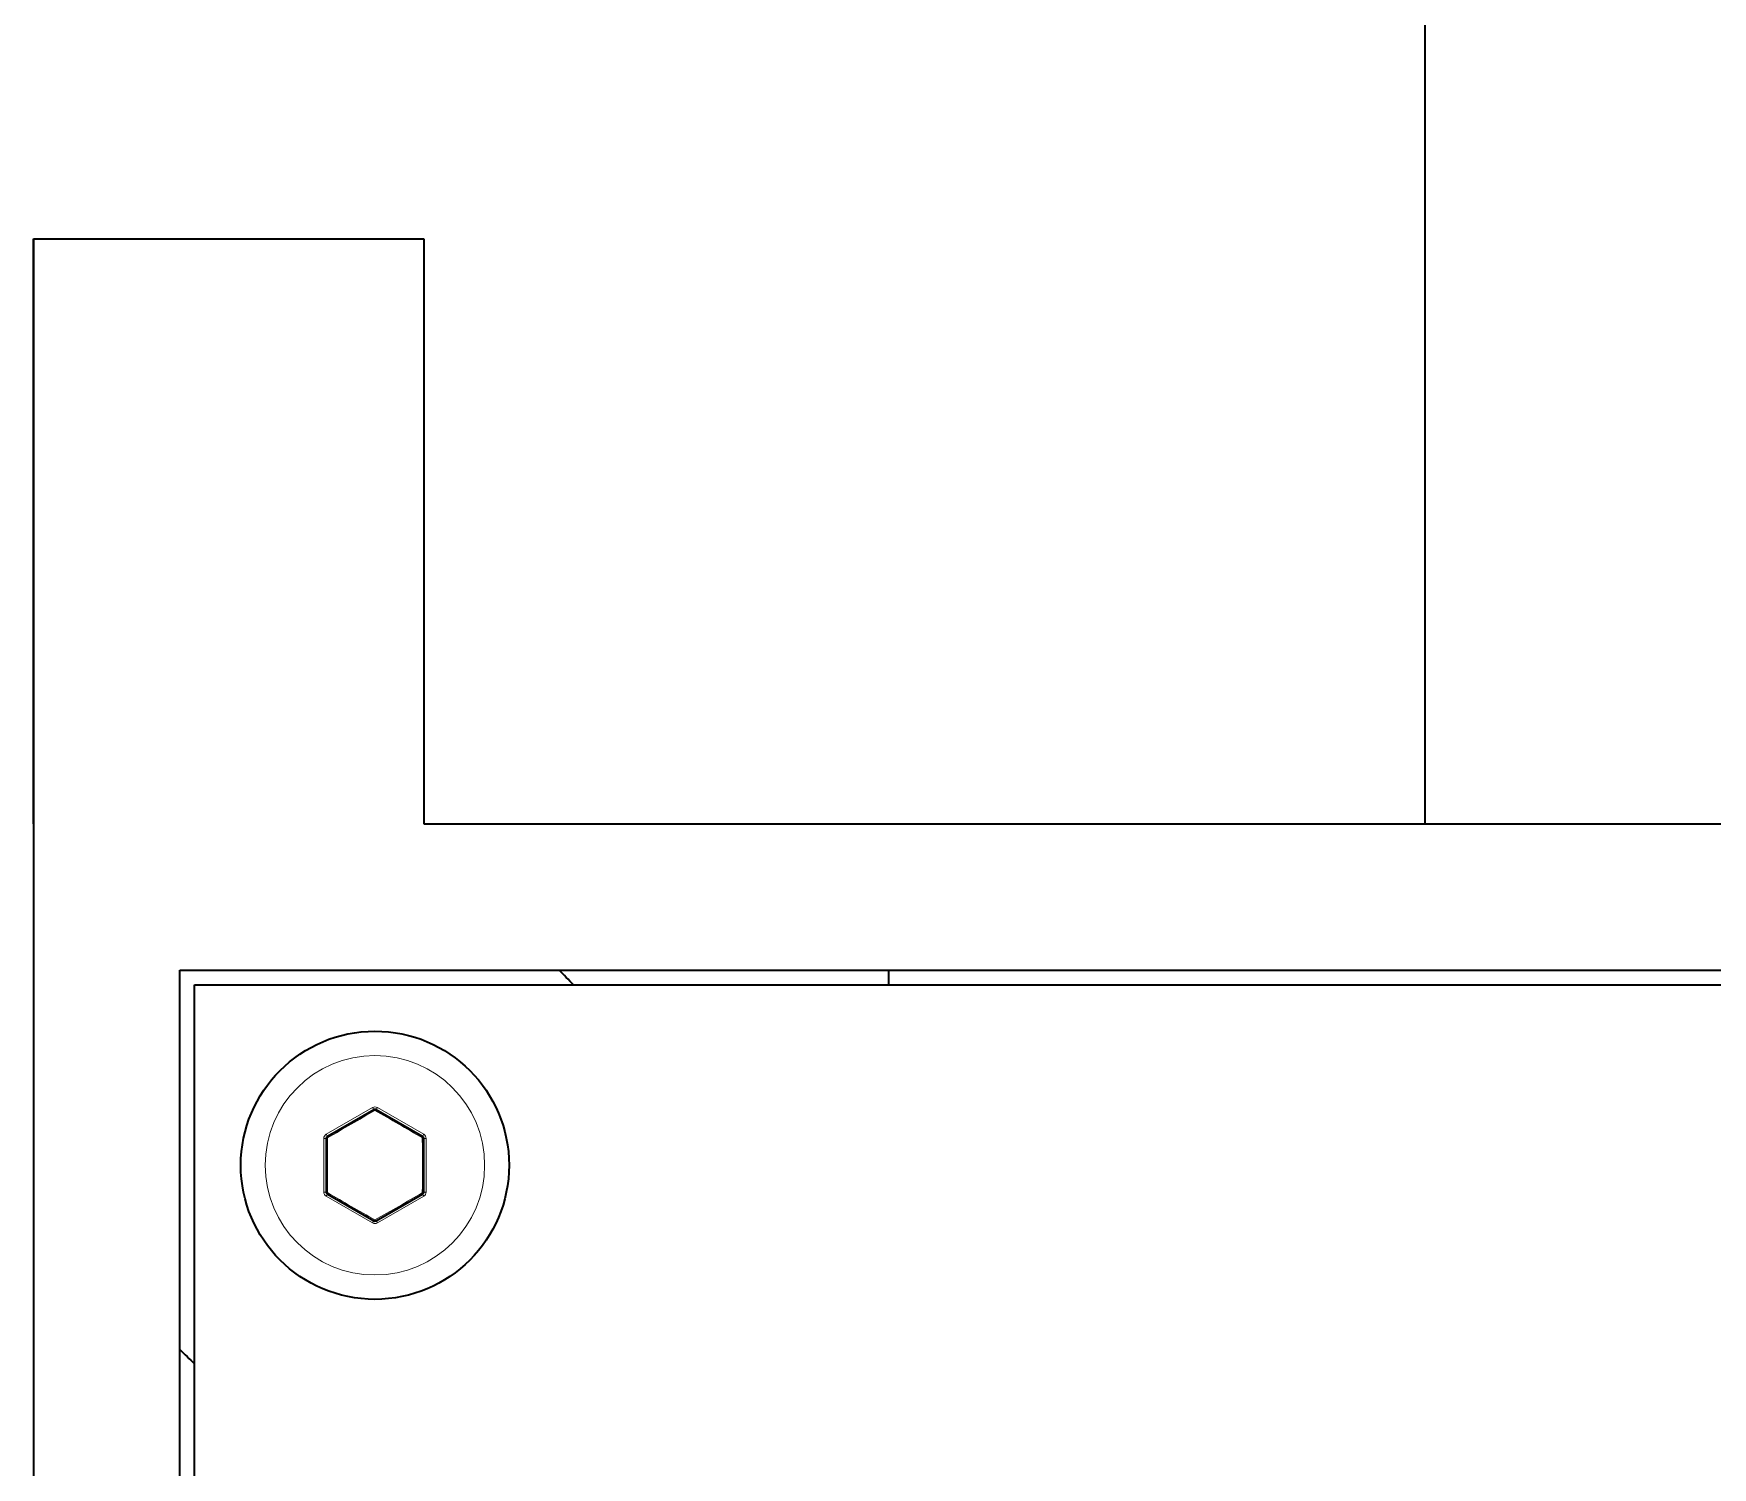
# Model space of a CAD drawing. Extents: x 157 to 1229, y 75 to 1118.
# Drawn here: x 677.79 to 712.21, y 375.6 to 405.01 of the extents above; entities that cross this region are included whole.
import ezdxf

# ---------------------------------------------------------------- set-up
doc = ezdxf.new("R2010")
doc.units = 0

msp = doc.modelspace()

# ---------------------------------------------------------------- linework, layer by layer
at = {"color": 7, "lineweight": 35}
for p, q in [((706.319, 495.089), (706.319, 388.797)), ((677.787, 388.797), (677.787, 326.997)), ((677.787, 388.797), (677.787, 296.997)), ((685.787, 388.797), (746.642, 388.797)), ((680.787, 385.797), (743.642, 385.797)), ((680.787, 326.997), (680.787, 385.797)), ((681.087, 385.497), (743.342, 385.497)), ((681.087, 327.297), (681.087, 385.497))]:
    msp.add_line(p, q, dxfattribs=at)
at = {"color": 7, "lineweight": 35, "ltscale": 0.3}
for p, q in [((677.787, 400.797), (677.787, 388.797)), ((677.787, 388.797), (677.787, 400.797)), ((685.787, 400.797), (685.787, 388.797))]:
    msp.add_line(p, q, dxfattribs=at)
at = {"color": 7, "lineweight": 35, "ltscale": 0.2}
msp.add_line((677.787, 400.797), (685.787, 400.797), dxfattribs=at)
at = {"color": 7, "lineweight": 35, "ltscale": 0.043127}
msp.add_line((688.562, 385.797), (690.287, 385.797), dxfattribs=at)
at = {"color": 7, "lineweight": 35, "ltscale": 0.125784}
msp.add_line((690.287, 385.797), (695.319, 385.797), dxfattribs=at)
at = {"color": 7, "lineweight": 35, "ltscale": 0.275003}
msp.add_line((695.319, 385.797), (706.319, 385.797), dxfattribs=at)
at = {"color": 7, "lineweight": 35, "ltscale": 0.0075}
msp.add_line((695.319, 385.797), (695.319, 385.497), dxfattribs=at)
at = {"color": 7, "lineweight": 35, "ltscale": 0.007499}
msp.add_line((695.319, 385.797), (695.319, 385.497), dxfattribs=at)
at = {"color": 7, "lineweight": 13, "ltscale": 0.027423}
for p, q in [((684.737, 382.98), (683.787, 382.432)), ((683.787, 381.162), (684.737, 380.613))]:
    msp.add_line(p, q, dxfattribs=at)
at = {"color": 7, "lineweight": 35, "ltscale": 0.027424}
for p, q in [((684.762, 382.937), (683.812, 382.388)), ((685.762, 382.388), (684.812, 382.937)), ((683.787, 382.345), (683.787, 381.248)), ((685.787, 381.248), (685.787, 382.345))]:
    msp.add_line(p, q, dxfattribs=at)
at = {"color": 7, "lineweight": 13, "ltscale": 0.00125}
for p, q in [((684.737, 382.98), (684.762, 382.937)), ((684.837, 382.98), (684.812, 382.937)), ((683.787, 382.432), (683.812, 382.388)), ((685.787, 382.432), (685.762, 382.388)), ((685.837, 382.345), (685.787, 382.345)), ((683.787, 381.162), (683.812, 381.205)), ((685.787, 381.162), (685.762, 381.205)), ((685.837, 381.248), (685.787, 381.248)), ((684.737, 380.613), (684.762, 380.656)), ((684.837, 380.613), (684.812, 380.656))]:
    msp.add_line(p, q, dxfattribs=at)
at = {"color": 7, "lineweight": 13, "ltscale": 0.027424}
for p, q in [((685.787, 382.432), (684.837, 382.98)), ((683.737, 382.345), (683.737, 381.248)), ((685.837, 381.248), (685.837, 382.345))]:
    msp.add_line(p, q, dxfattribs=at)
at = {"color": 7, "lineweight": 13, "ltscale": 0.001251}
for p, q in [((683.737, 382.345), (683.787, 382.345)), ((683.737, 381.248), (683.787, 381.248))]:
    msp.add_line(p, q, dxfattribs=at)
at = {"color": 7, "lineweight": 13, "ltscale": 0.000750008}
for p, q in [((685.759, 382.328), (685.759, 382.358)), ((683.815, 381.266), (683.815, 381.236))]:
    msp.add_line(p, q, dxfattribs=at)
at = {"color": 7, "lineweight": 35, "ltscale": 0.027425}
for p, q in [((683.812, 381.205), (684.762, 380.656)), ((684.812, 380.656), (685.762, 381.205))]:
    msp.add_line(p, q, dxfattribs=at)
at = {"color": 7, "lineweight": 13, "ltscale": 0.027425}
msp.add_line((684.837, 380.613), (685.787, 381.162), dxfattribs=at)
at = {"color": 7, "lineweight": 35}
msp.add_circle((684.787, 381.797), 2.75, dxfattribs=at)
at = {"color": 7, "lineweight": 13}
msp.add_circle((684.787, 381.797), 2.25, dxfattribs=at)
at = {"color": 7, "lineweight": 35}
for centre, radius, start, end in [((684.787, 381.797), 5.5, 42.2779, 46.6582), ((684.787, 382.894), 0.05, 60, 120), ((683.837, 382.345), 0.05, 120, 180), ((685.737, 382.345), 0.05, 0, 60), ((683.837, 381.248), 0.05, 180, 240), ((685.737, 381.248), 0.05, 300, 360), ((684.787, 380.7), 0.05, 240, 300), ((684.787, 381.797), 5.5, 223.3418, 227.7221)]:
    msp.add_arc(centre, radius, start, end, dxfattribs=at)
at = {"color": 7, "lineweight": 13}
for centre, radius, start, end in [((707.701, 342.108), 46.803, 119.3132, 120.6868), ((684.787, 382.894), 0.1, 60, 120), ((684.756, 382.905), 0.0333, 23.2811, 78.5588), ((661.873, 342.108), 46.804, 59.3132, 60.6867), ((683.837, 382.345), 0.1, 120, 180), ((683.843, 382.378), 0.0333, 161.4413, 216.7189), ((730.7, 381.798), 46.888, 179.3161, 180.6505), ((685.731, 382.378), 0.0333, 323.2811, 18.5588), ((639.382, 381.795), 46.38, 359.3084, 0.6574), ((685.737, 382.345), 0.1, 0, 60), ((683.837, 381.248), 0.1, 180, 240), ((683.843, 381.215), 0.0333, 143.2811, 198.5588), ((707.886, 421.805), 47.172, 239.3186, 240.6814), ((661.873, 421.486), 46.804, 299.3132, 300.6868), ((685.763, 381.27), 0.0333, 263.2811, 318.5588), ((685.737, 381.248), 0.1, 300, 360), ((684.787, 380.7), 0.1, 240, 300), ((684.819, 380.688), 0.0333, 203.281, 258.5588)]:
    msp.add_arc(centre, radius, start, end, dxfattribs=at)
for centre, major_axis in [((684.787, 382.894), (0.025, 0.0433)), ((685.737, 382.345), (0.05, 0)), ((683.837, 381.248), (-0.05, 0)), ((685.737, 381.248), (0.025, -0.0433)), ((684.787, 380.7), (-0.025, -0.0433))]:
    msp.add_ellipse(centre, major_axis=major_axis, ratio=0.27735, start_param=6.283185, end_param=7.406149, dxfattribs=at)

doc.saveas('drawing.dxf')
